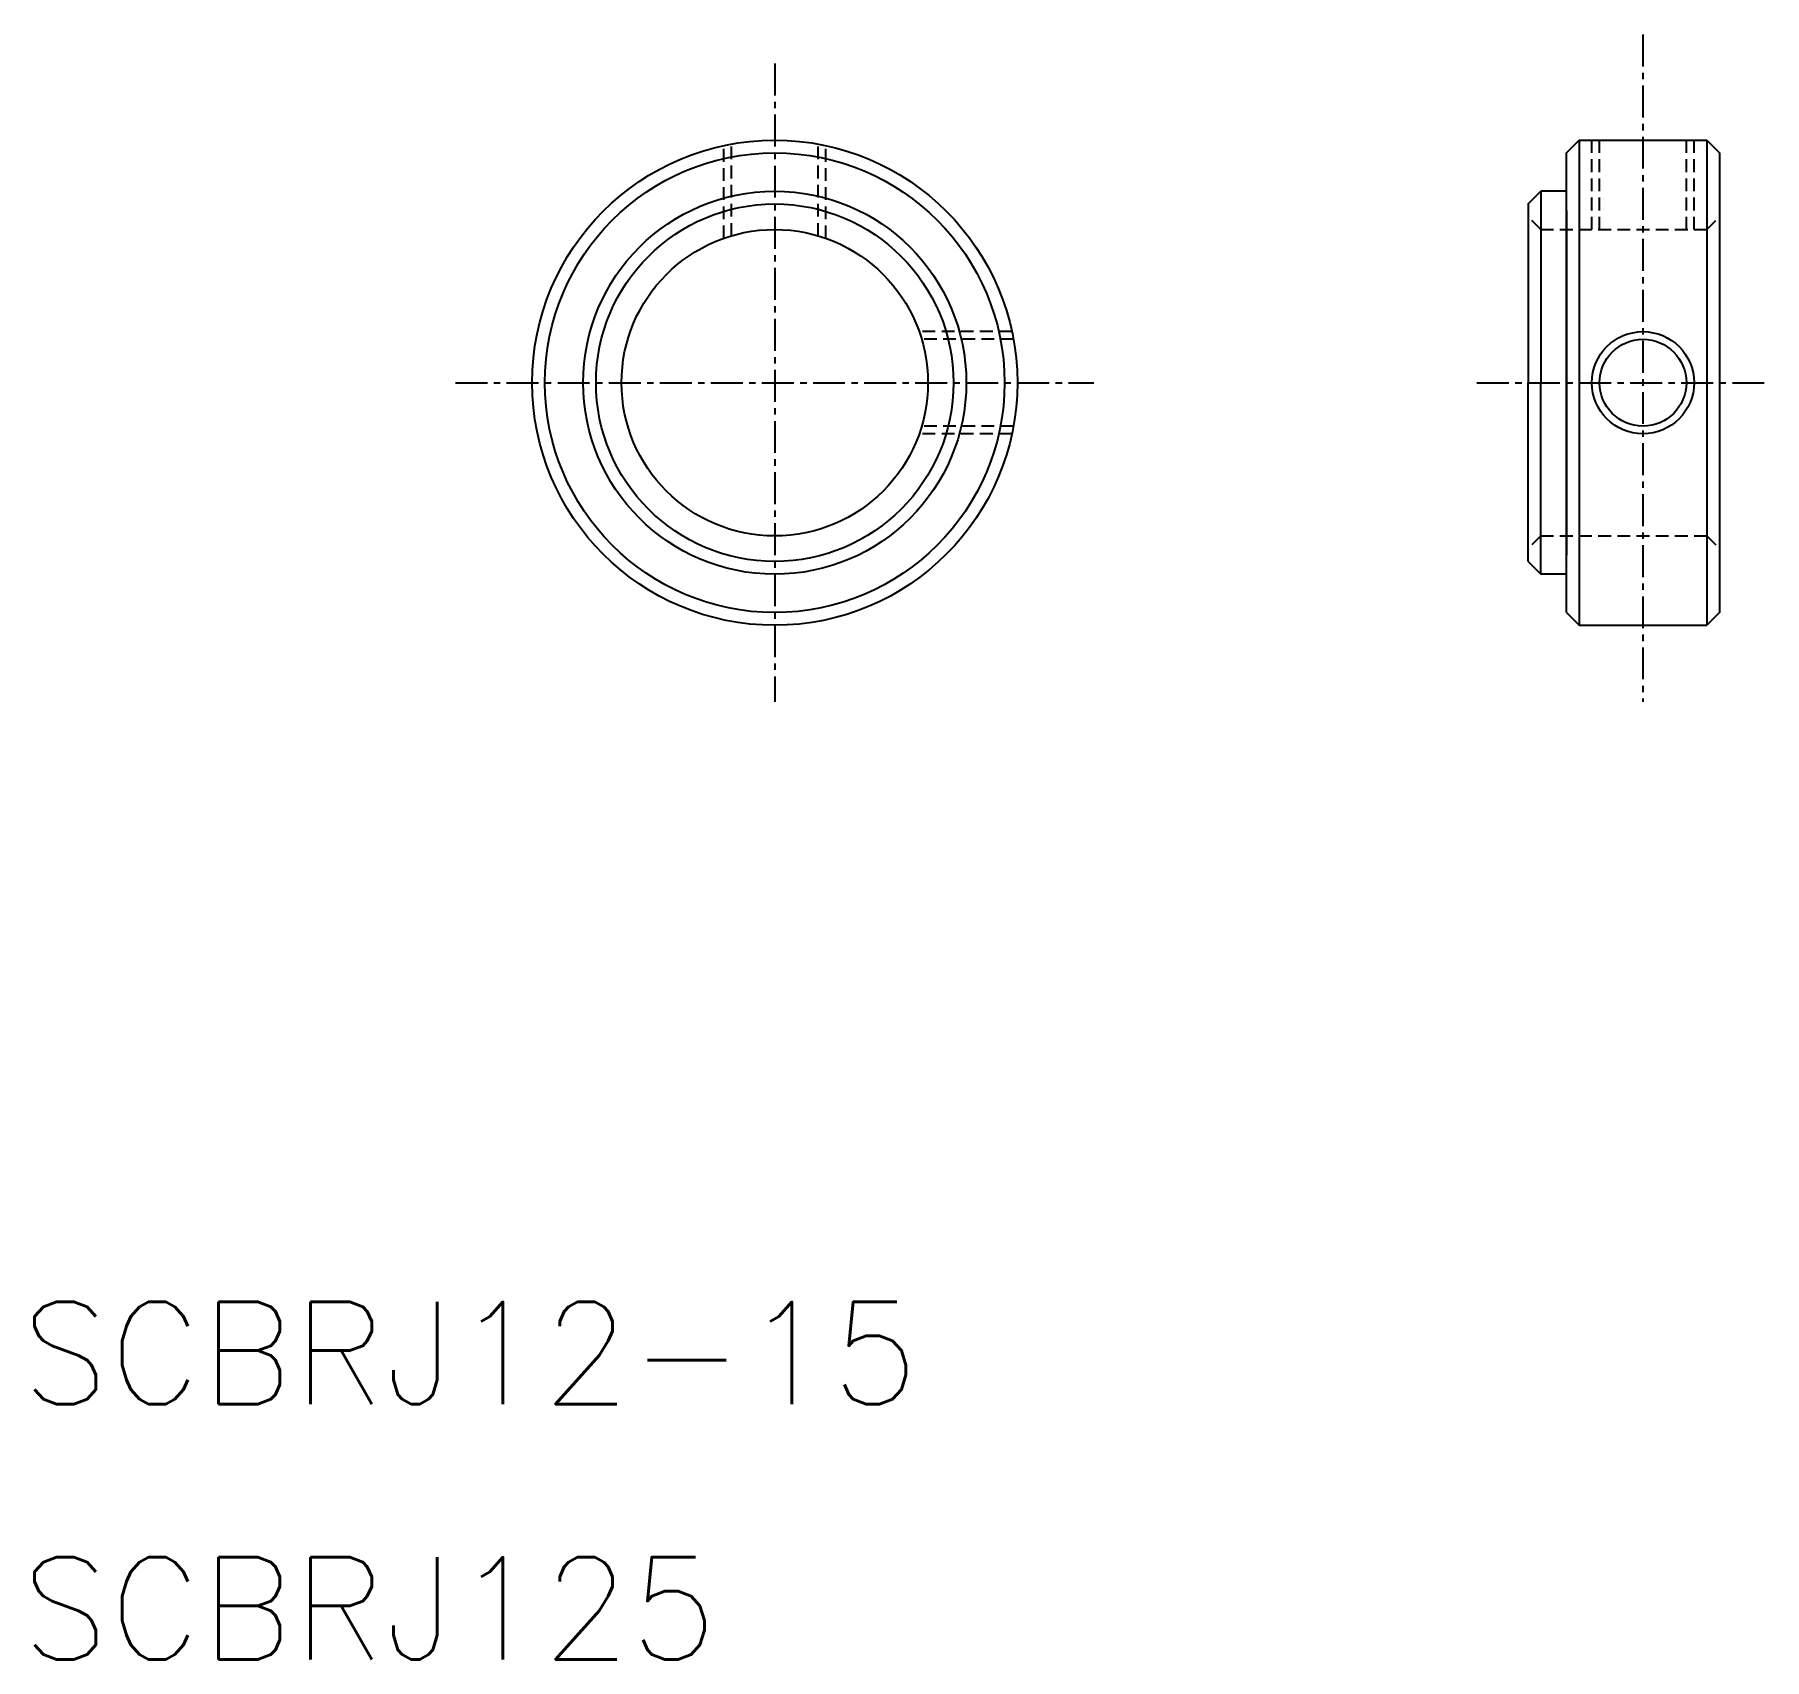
# Model space of a CAD drawing. Extents: x 10.5 to 78.3, y 10 to 73.6.
import ezdxf

# ---------------------------------------------------------------- set-up
doc = ezdxf.new("R2010")
doc.units = 0
doc.linetypes.add('CENTER', pattern=[2, 1.25, -0.25, 0.25, -0.25])
doc.linetypes.add('DASHED', pattern=[0.75, 0.5, -0.25])
doc.layers.get('0').update_dxf_attribs({"linetype": 'CONTINUOUS'})
doc.layers.add('CENTER', color=1, linetype='CENTER')
doc.styles.get("Standard").update_dxf_attribs({"font": 'txt.shx', "bigfont": 'bigfont.shx'})

msp = doc.modelspace()

# ---------------------------------------------------------------- linework, layer by layer
at = {"color": 3, "linetype": 'DASHED'}
for p, q in [((37.5, 65.657), (37.5, 69.287)), ((37.8, 65.754), (37.8, 69.347)), ((41.2, 65.754), (41.2, 69.347)), ((41.5, 65.657), (41.5, 69.287)), ((71.5, 66), (71.5, 69.5)), ((71.8, 66), (71.8, 69.5)), ((75.2, 66), (75.2, 69.5)), ((75.5, 66), (75.5, 69.5)), ((69.5, 66), (69, 66.5)), ((76, 66), (76.5, 66.5)), ((69.5, 66), (76, 66)), ((48.787, 62), (45.157, 62)), ((48.847, 61.7), (45.254, 61.7)), ((48.847, 58.3), (45.254, 58.3)), ((48.787, 58), (45.157, 58)), ((69.5, 54), (69, 53.5)), ((69.5, 54), (76, 54)), ((76, 54), (76.5, 53.5))]:
    msp.add_line(p, q, dxfattribs=at)
at = {"color": 7, "linetype": 'CONTINUOUS'}
for p, q in [((70.5, 69), (71, 69.5)), ((71, 69.5), (71, 50.5)), ((71, 69.5), (76, 69.5)), ((76, 69.5), (76, 50.5)), ((76, 69.5), (76.5, 69)), ((70.5, 51), (70.5, 69)), ((76.5, 69), (76.5, 51)), ((69, 67), (69.5, 67.5)), ((69.5, 67.5), (69.5, 60)), ((70.5, 67.5), (69.5, 67.5)), ((69, 67), (69, 60)), ((70.5, 66.75), (70.5, 53.25)), ((69, 53), (69, 60)), ((69.5, 52.5), (69.5, 60)), ((69, 53), (69.5, 52.5)), ((70.5, 52.5), (69.5, 52.5)), ((70.5, 51), (71, 50.5)), ((76.5, 51), (76, 50.5)), ((71, 50.5), (76, 50.5))]:
    msp.add_line(p, q, dxfattribs=at)
for centre, radius in [((39.5, 60), 9.5), ((39.5, 60), 9), ((39.5, 60), 7.5), ((39.5, 60), 7), ((39.5, 60), 6), ((73.5, 60), 1.7)]:
    msp.add_circle(centre, radius, dxfattribs=at)
at = {"color": 3, "linetype": 'CONTINUOUS'}
msp.add_circle((73.5, 60), 2, dxfattribs=at)
at = {"layer": 'CENTER', "color": 1, "linetype": 'CENTER'}
for p, q in [((73.5, 73.634), (73.5, 47.5)), ((39.5, 72.5), (39.5, 47.5)), ((27, 60), (52, 60)), ((67, 60), (78.255, 60))]:
    msp.add_line(p, q, dxfattribs=at)

# ---------------------------------------------------------------- texts
at = {"color": 7, "linetype": 'CONTINUOUS'}
for s, p in [('SCBRJ12-15', (10, 20)), ('SCBRJ125', (10, 10))]:
    msp.add_text(s, height=4, dxfattribs=at).set_placement(p)

doc.saveas('drawing.dxf')
